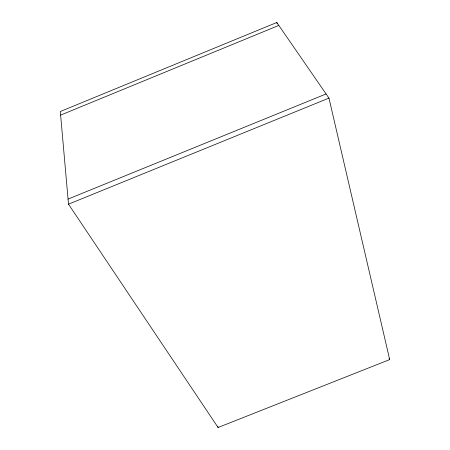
<?xml version="1.0" encoding="UTF-8"?>
<svg xmlns="http://www.w3.org/2000/svg" width="450" height="450" viewBox="0 0 450 450"><rect width="100%" height="100%" fill="white"/><g stroke="black" fill="none" stroke-linecap="round" stroke-linejoin="round"><path stroke-width="0.67" d="M276.795 22.5L60.306 111.516L68.507 204.182L218.087 427.5L389.694 359.595L328.961 98.111L276.795 22.5L277.166 23.856M60.621 115.11L278.814 25.425M68.057 199.091L326.087 93.954M68.507 204.182L328.961 98.111M389.053 358.363L389.694 359.595M217.744 426.156L218.087 427.5"/></g></svg>
